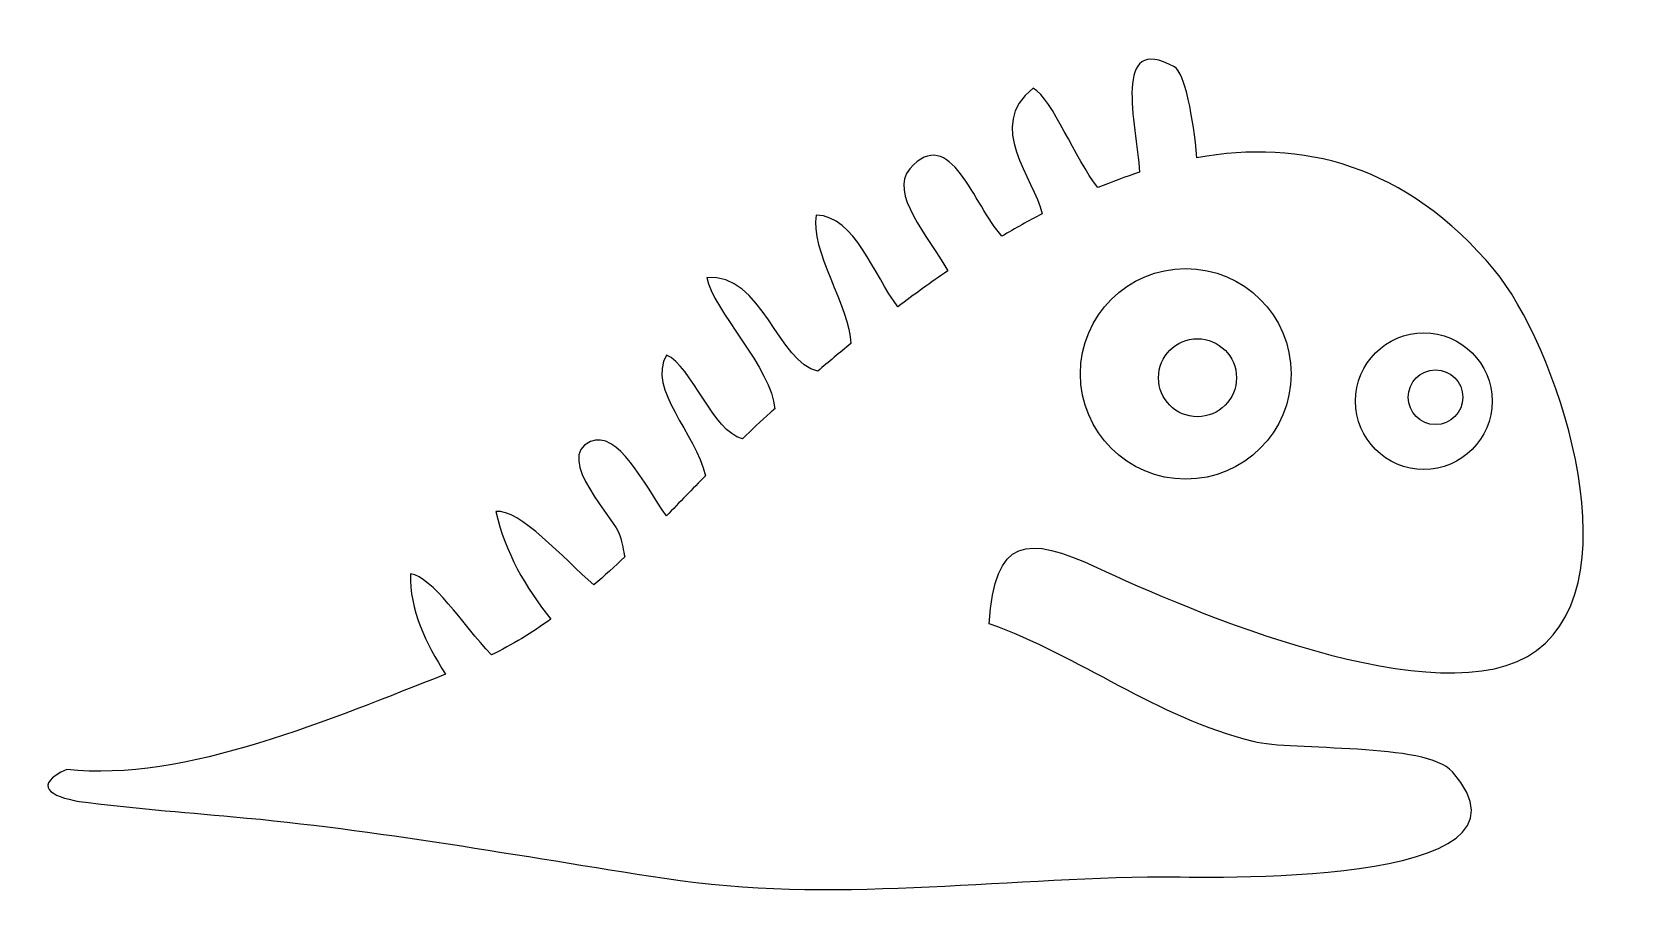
# Model space of a CAD drawing. Header units: centimetres. Extents: x -10.8 to 11.3, y -5.9 to 6.1.
import ezdxf

# ---------------------------------------------------------------- set-up
doc = ezdxf.new("R2010")
doc.units = ezdxf.units.CM
doc.header["$MEASUREMENT"] = 0
doc.layers.add('Camada 1', color=7, linetype='Continuous')

msp = doc.modelspace()

# ---------------------------------------------------------------- linework, layer by layer
at = {"layer": 'Camada 1'}
for points, knots in [([(9.90194, -2.42001), (8.61016, -3.38008), (5.07065, -1.84475), (3.86351, -1.27923), (3.86351, -1.27923), (2.91225, -0.83338), (2.45042, -0.85912), (2.38571, -2.05327), (2.38571, -2.05327), (3.63645, -2.49817), (4.67356, -3.33719), (6.01058, -3.67215), (6.01058, -3.67215), (6.54268, -3.80505), (8.38725, -3.68096), (8.74447, -4.08503), (8.74447, -4.08503), (10.18566, -5.71248), (5.22099, -5.52529), (4.77188, -5.52783), (4.77188, -5.52783), (2.47755, -5.54288), (0.21896, -5.90174), (-2.0749, -5.54894), (-2.0749, -5.54894), (-4.07766, -5.24086), (-6.02566, -4.88063), (-7.99223, -4.70413), (-7.99223, -4.70413), (-8.70457, -4.6401), (-9.42876, -4.58213), (-10.11027, -4.49397), (-10.11027, -4.49397), (-10.50786, -4.42624), (-10.75884, -4.27037), (-10.28053, -4.05254), (-10.28053, -4.05254), (-8.67001, -4.24182), (-6.60372, -3.33925), (-5.07948, -2.74637), (-5.07948, -2.74637), (-5.35179, -2.3256), (-5.57613, -1.85285), (-5.56311, -1.36853), (-5.56311, -1.36853), (-5.25831, -1.40541), (-4.8554, -2.04888), (-4.45154, -2.48147), (-4.45154, -2.48147), (-4.16693, -2.34135), (-3.89552, -2.17596), (-3.63644, -1.98993), (-3.63644, -1.98993), (-3.98625, -1.54736), (-4.25996, -1.07926), (-4.38984, -0.51096), (-4.38984, -0.51096), (-4.06533, -0.46667), (-3.46454, -1.1593), (-3.04285, -1.51791), (-3.04285, -1.51791), (-2.8995, -1.39382), (-2.75848, -1.266), (-2.61999, -1.13426), (-2.61999, -1.13426), (-2.63692, -1.04679), (-2.65756, -0.95098), (-2.68563, -0.84012), (-2.68563, -0.84012), (-2.73736, -0.63232), (-3.60627, 0.22898), (-3.09203, 0.45049), (-3.09203, 0.45049), (-2.71487, 0.61331), (-2.34929, -0.13567), (-2.04891, -0.57035), (-2.04891, -0.57035), (-1.86865, -0.38665), (-1.68982, -0.202), (-1.51146, -0.01922), (-1.51146, -0.01922), (-1.64415, 0.57114), (-2.31614, 1.16238), (-2.04729, 1.63977), (-2.04729, 1.63977), (-1.7005, 1.49131), (-1.41009, 0.5862), (-1.00462, 0.48762), (-1.00462, 0.48762), (-0.87775, 0.61055), (-0.75017, 0.7321), (-0.62097, 0.84809), (-0.62097, 0.84809), (-0.6015, 0.86595), (-0.58083, 0.88381), (-0.56112, 0.90143), (-0.56112, 0.90143), (-0.58988, 1.44216), (-1.42054, 2.27023), (-1.4929, 2.70377), (-1.4929, 2.70377), (-0.73161, 2.77105), (-0.50868, 1.51844), (0.03155, 1.41916), (0.03155, 1.41916), (0.17884, 1.54465), (0.33056, 1.67107), (0.4855, 1.79725), (0.4855, 1.79725), (0.47505, 2.28252), (-0.08605, 3.09786), (0.00975, 3.56109), (0.00975, 3.56109), (0.5449, 3.54786), (0.79588, 2.73646), (1.13058, 2.30292), (1.13058, 2.30292), (1.35373, 2.47133), (1.58244, 2.63627), (1.81604, 2.7956), (1.81604, 2.7956), (1.54418, 3.28132), (1.00255, 3.86425), (1.29574, 4.19874), (1.29574, 4.19874), (1.84734, 4.82736), (2.17535, 3.69235), (2.55968, 3.27183), (2.55968, 3.27183), (2.74132, 3.37967), (2.92504, 3.48244), (3.1106, 3.57917), (3.1106, 3.57917), (3.00434, 4.07442), (2.3219, 4.77887), (2.98836, 5.30706), (2.98836, 5.30706), (3.26231, 5.14283), (3.5578, 4.34117), (3.87792, 3.94059), (3.87792, 3.94059), (4.06792, 4.01922), (4.25858, 4.08929), (4.44992, 4.15099), (4.44992, 4.15099), (4.40401, 4.81951), (4.06209, 6.0765), (4.928, 5.59728), (4.928, 5.59728), (5.07368, 5.51679), (5.18594, 4.90233), (5.23767, 4.3498), (5.23767, 4.3498), (6.67512, 4.60867), (8.10168, 4.26492), (9.32204, 2.80725), (9.32204, 2.80725), (10.15152, 1.81631), (11.26518, -1.40631), (9.90194, -2.42001)], [0, 0, 0, 0, 0.02439024, 0.02439024, 0.02439024, 0.02439024, 0.04878049, 0.04878049, 0.04878049, 0.04878049, 0.07317073, 0.07317073, 0.07317073, 0.07317073, 0.09756098, 0.09756098, 0.09756098, 0.09756098, 0.12195122, 0.12195122, 0.12195122, 0.12195122, 0.14634146, 0.14634146, 0.14634146, 0.14634146, 0.17073171, 0.17073171, 0.17073171, 0.17073171, 0.19512195, 0.19512195, 0.19512195, 0.19512195, 0.2195122, 0.2195122, 0.2195122, 0.2195122, 0.24390244, 0.24390244, 0.24390244, 0.24390244, 0.26829268, 0.26829268, 0.26829268, 0.26829268, 0.29268293, 0.29268293, 0.29268293, 0.29268293, 0.31707317, 0.31707317, 0.31707317, 0.31707317, 0.34146341, 0.34146341, 0.34146341, 0.34146341, 0.36585366, 0.36585366, 0.36585366, 0.36585366, 0.3902439, 0.3902439, 0.3902439, 0.3902439, 0.41463415, 0.41463415, 0.41463415, 0.41463415, 0.43902439, 0.43902439, 0.43902439, 0.43902439, 0.46341463, 0.46341463, 0.46341463, 0.46341463, 0.48780488, 0.48780488, 0.48780488, 0.48780488, 0.51219512, 0.51219512, 0.51219512, 0.51219512, 0.53658537, 0.53658537, 0.53658537, 0.53658537, 0.56097561, 0.56097561, 0.56097561, 0.56097561, 0.58536585, 0.58536585, 0.58536585, 0.58536585, 0.6097561, 0.6097561, 0.6097561, 0.6097561, 0.63414634, 0.63414634, 0.63414634, 0.63414634, 0.65853659, 0.65853659, 0.65853659, 0.65853659, 0.68292683, 0.68292683, 0.68292683, 0.68292683, 0.70731707, 0.70731707, 0.70731707, 0.70731707, 0.73170732, 0.73170732, 0.73170732, 0.73170732, 0.75609756, 0.75609756, 0.75609756, 0.75609756, 0.7804878, 0.7804878, 0.7804878, 0.7804878, 0.80487805, 0.80487805, 0.80487805, 0.80487805, 0.82926829, 0.82926829, 0.82926829, 0.82926829, 0.85365854, 0.85365854, 0.85365854, 0.85365854, 0.87804878, 0.87804878, 0.87804878, 0.87804878, 0.90243902, 0.90243902, 0.90243902, 0.90243902, 0.92682927, 0.92682927, 0.92682927, 0.92682927, 0.95121951, 0.95121951, 0.95121951, 0.95121951, 1, 1, 1, 1]), ([(5.08364, 2.82742), (4.28476, 2.82742), (3.63735, 2.17977), (3.63735, 1.38068), (3.63735, 1.38068), (3.63735, 0.5818), (4.28476, -0.06585), (5.08364, -0.06585), (5.08364, -0.06585), (5.88297, -0.06585), (6.53038, 0.5818), (6.53038, 1.38068), (6.53038, 1.38068), (6.53038, 2.1798), (5.88297, 2.82742), (5.08364, 2.82742)], [0, 0, 0, 0, 0.2, 0.2, 0.2, 0.2, 0.4, 0.4, 0.4, 0.4, 0.6, 0.6, 0.6, 0.6, 1, 1, 1, 1]), ([(5.24437, 1.86293), (4.94862, 1.86293), (4.70877, 1.62309), (4.70877, 1.32686), (4.70877, 1.32686), (4.70877, 1.03135), (4.94861, 0.7915), (5.24437, 0.7915), (5.24437, 0.7915), (5.54013, 0.7915), (5.7802, 1.03134), (5.7802, 1.32686), (5.7802, 1.32686), (5.78021, 1.62309), (5.54012, 1.86293), (5.24437, 1.86293)], [0, 0, 0, 0, 0.2, 0.2, 0.2, 0.2, 0.4, 0.4, 0.4, 0.4, 0.6, 0.6, 0.6, 0.6, 1, 1, 1, 1]), ([(8.35243, 1.94321), (7.83446, 1.94321), (7.41461, 1.52382), (7.41461, 1.00561), (7.41461, 1.00561), (7.41461, 0.4879), (7.83445, 0.06801), (8.35243, 0.06801), (8.35243, 0.06801), (8.86996, 0.06801), (9.2898, 0.48788), (9.2898, 1.00561), (9.2898, 1.00561), (9.2898, 1.52381), (8.86996, 1.94321), (8.35243, 1.94321)], [0, 0, 0, 0, 0.2, 0.2, 0.2, 0.2, 0.4, 0.4, 0.4, 0.4, 0.6, 0.6, 0.6, 0.6, 1, 1, 1, 1]), ([(8.51296, 1.43428), (8.30561, 1.43428), (8.13812, 1.26656), (8.13812, 1.05942), (8.13812, 1.05942), (8.13812, 0.85204), (8.3056, 0.68411), (8.51296, 0.68411), (8.51296, 0.68411), (8.7201, 0.68411), (8.8883, 0.85204), (8.8883, 1.05942), (8.8883, 1.05942), (8.88827, 1.26656), (8.7201, 1.43428), (8.51296, 1.43428)], [0, 0, 0, 0, 0.2, 0.2, 0.2, 0.2, 0.4, 0.4, 0.4, 0.4, 0.6, 0.6, 0.6, 0.6, 1, 1, 1, 1])]:
    msp.add_open_spline(points, degree=3, knots=knots, dxfattribs=at)

doc.saveas('drawing.dxf')
